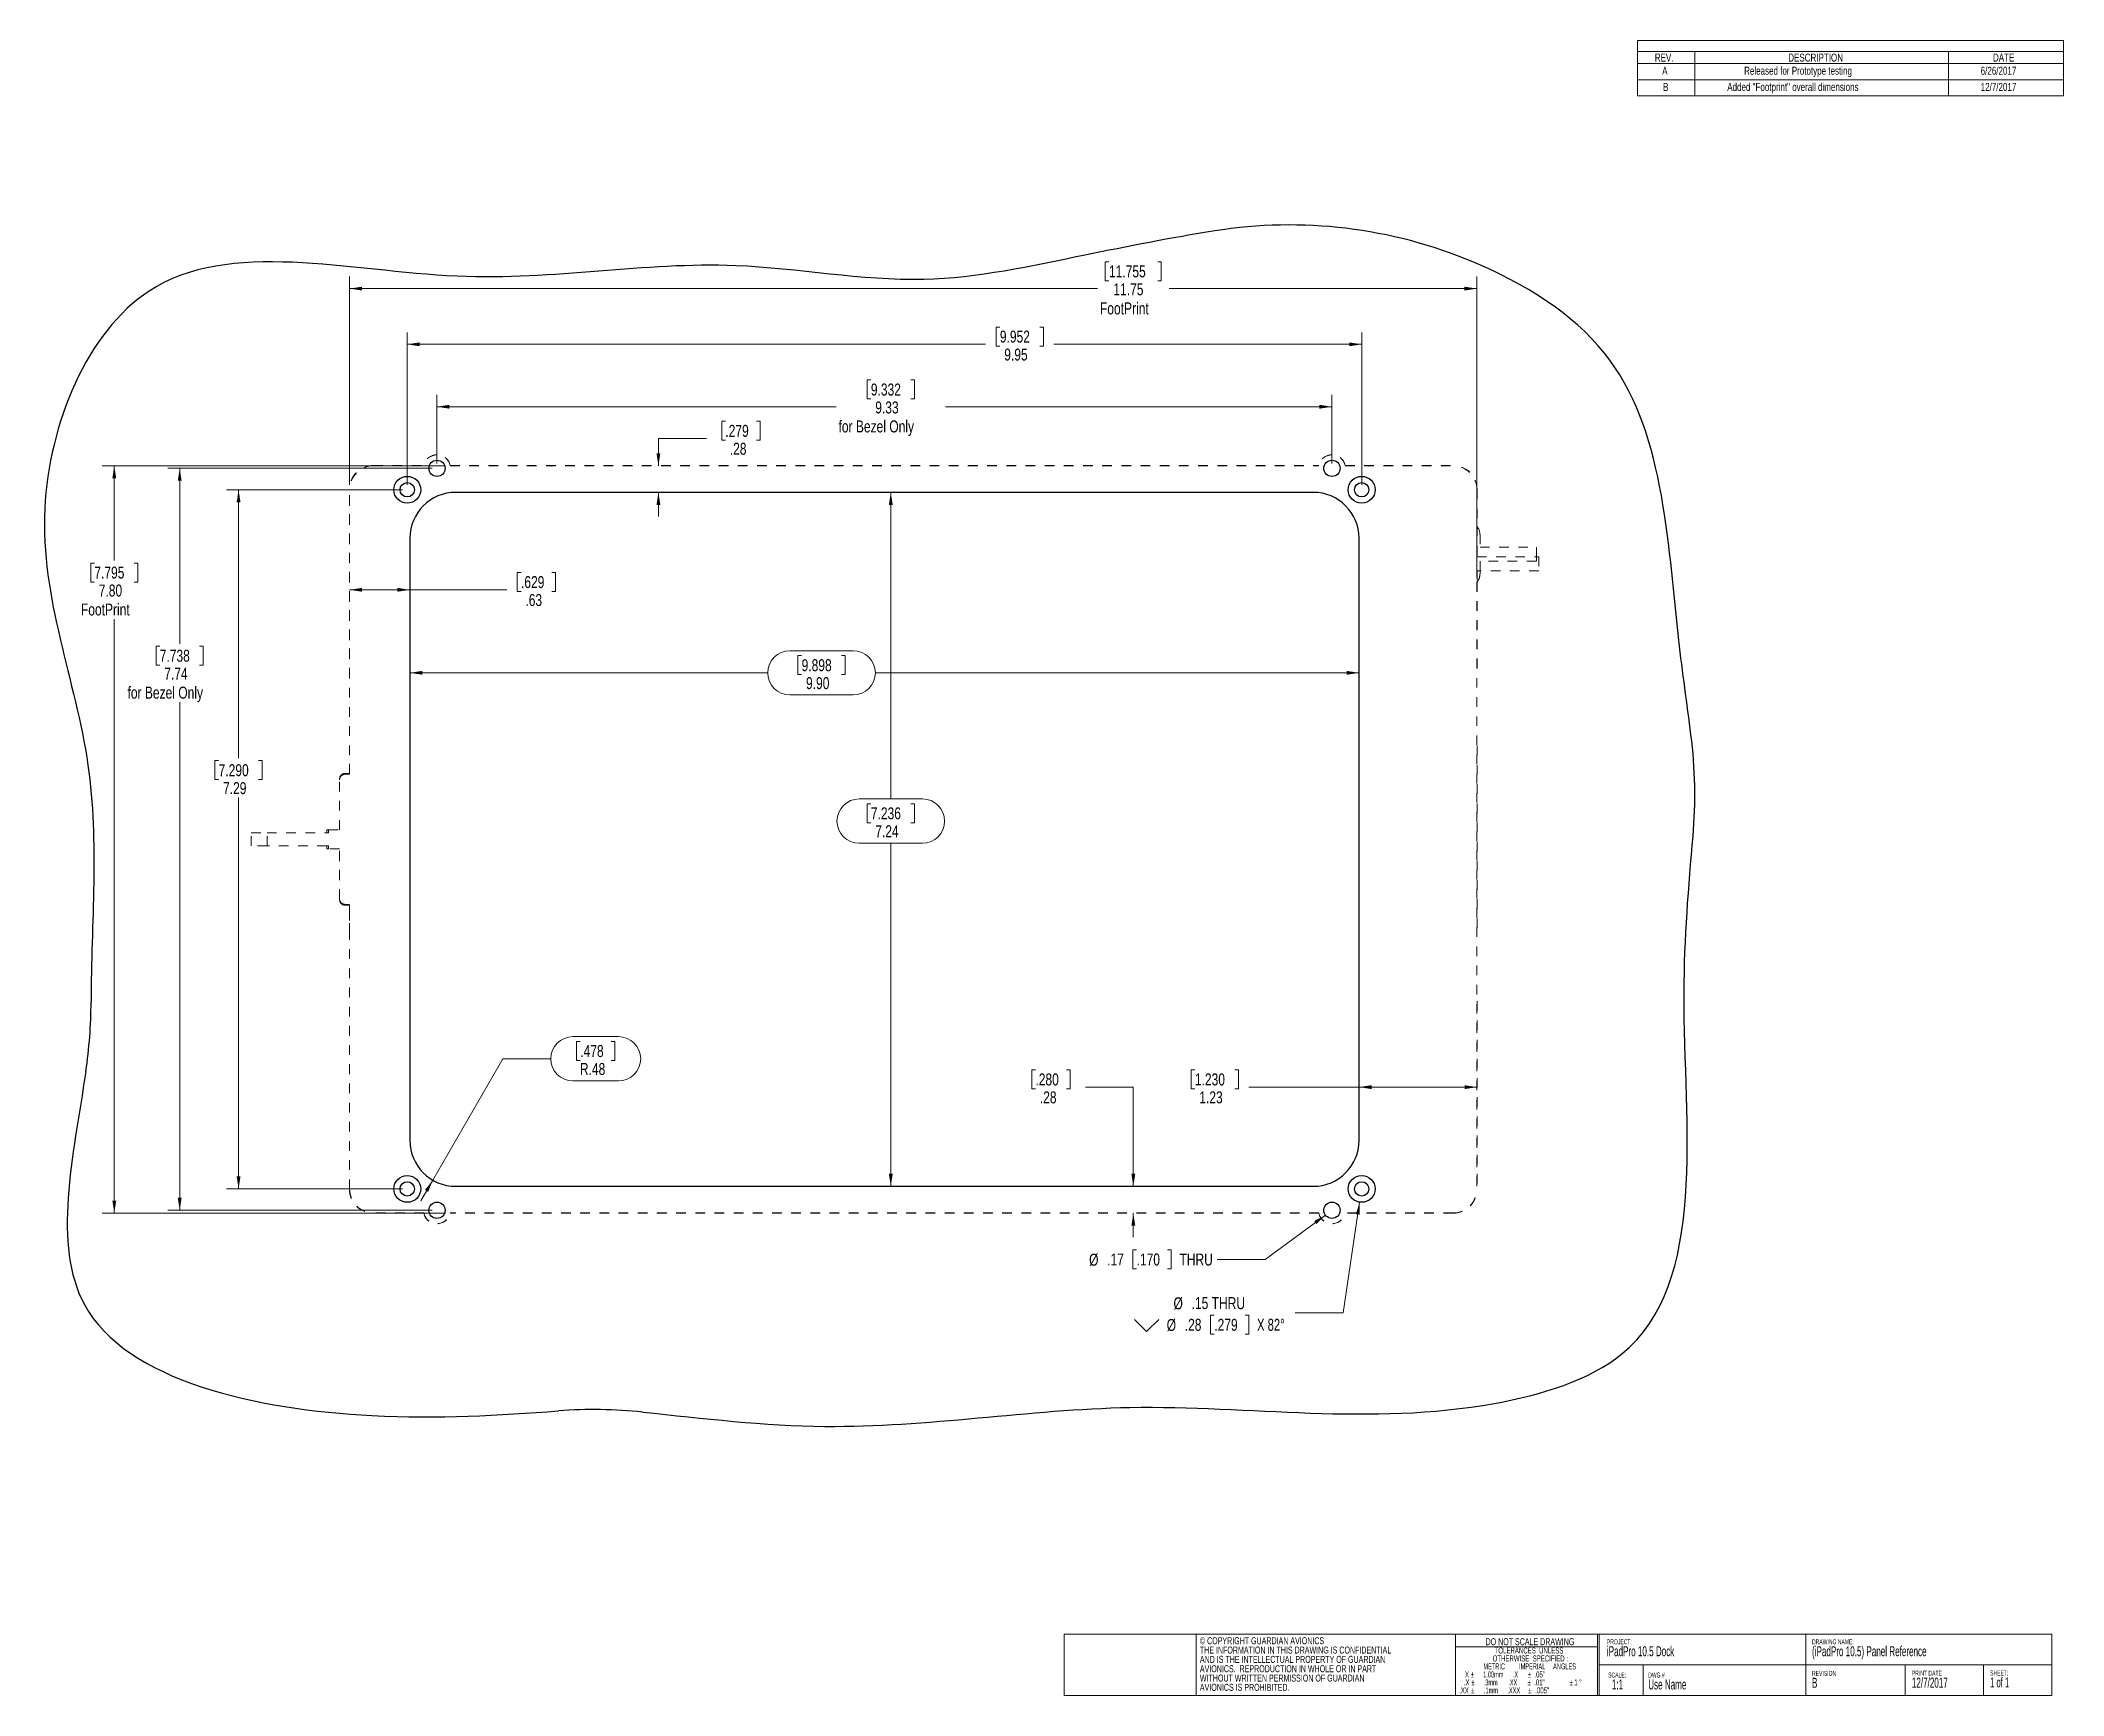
# Model space of a CAD drawing. Header units: inches. Extents: x 3.6 to 24.7, y 0.4 to 17.6.
import ezdxf

# ---------------------------------------------------------------- set-up
doc = ezdxf.new("R2010")
doc.units = ezdxf.units.IN
doc.header["$MEASUREMENT"] = 0
doc.linetypes.add('HIDDEN', pattern=[0.075, 0.05, -0.025])
doc.styles.add('SLDTEXTSTYLE0', font='TXT', dxfattribs={"width": 0.605})
doc.styles.add('SLDTEXTSTYLE1', font='TXT', dxfattribs={"width": 0.57})
doc.styles.add('SLDTEXTSTYLE2', font='TXT', dxfattribs={"width": 0.561765})
doc.styles.add('SLDTEXTSTYLE3', font='TXT', dxfattribs={"width": 0.56})
doc.styles.add('SLDTEXTSTYLE4', font='TXT', dxfattribs={"width": 0.5525})
doc.styles.add('SLDTEXTSTYLE5', font='TXT', dxfattribs={"width": 0.75})
doc.styles.add('SLDTEXTSTYLE6', font='TXT', dxfattribs={"width": 0.7})
doc.dimstyles.new('SLDDIMSTYLE0', dxfattribs={"dimtxt": 0.125, "dimasz": 0.13, "dimexe": 0, "dimexo": 0.0625, "dimgap": 0.03125, "dimtad": 0, "dimtih": 1, "dimtoh": 1, "dimrnd": 1e-09, "dimzin": 12, "dimdsep": 46, "dimtxsty": 'SLDTEXTSTYLE5', "dimsah": 1, "dimcen": 0.09, "dimadec": 0, "dimazin": 3, "dimtfac": 1, "dimtofl": 0, "dimtmove": 0, "dimatfit": 3, "dimfxl": 1, "dimfrac": 2, "dimtolj": 1, "dimtzin": 12, "dimarcsym": 0})
doc.dimstyles.new('SLDDIMSTYLE1', dxfattribs={"dimtxt": 0.125, "dimasz": 0.13, "dimexe": 0, "dimexo": 0.0625, "dimgap": 0.03125, "dimtad": 0, "dimtih": 1, "dimtoh": 1, "dimrnd": 1e-09, "dimzin": 4, "dimdsep": 46, "dimtxsty": 'SLDTEXTSTYLE5', "dimsah": 1, "dimcen": 0.09, "dimadec": 0, "dimazin": 1, "dimtfac": 1, "dimtofl": 0, "dimtmove": 0, "dimatfit": 3, "dimfxl": 1, "dimfrac": 2, "dimtolj": 1, "dimtzin": 12, "dimarcsym": 0})
doc.dimstyles.new('SLDDIMSTYLE2', dxfattribs={"dimtxt": 0.125, "dimasz": 0.13, "dimexe": 0, "dimexo": 0.0625, "dimgap": 0.03125, "dimtad": 0, "dimtih": 1, "dimtoh": 1, "dimrnd": 1e-09, "dimzin": 12, "dimdsep": 46, "dimtxsty": 'SLDTEXTSTYLE5', "dimsah": 1, "dimcen": 0, "dimadec": 0, "dimazin": 3, "dimtfac": 1, "dimtofl": 0, "dimtmove": 1, "dimatfit": 3, "dimfxl": 1, "dimfrac": 2, "dimtolj": 1, "dimtzin": 12, "dimarcsym": 0})
doc.dimstyles.new('SLDDIMSTYLE3', dxfattribs={"dimtxt": 0.125, "dimasz": 0.13, "dimexe": 0, "dimexo": 0.0625, "dimgap": 0.03125, "dimtad": 0, "dimtih": 1, "dimtoh": 1, "dimrnd": 1e-09, "dimzin": 12, "dimdsep": 46, "dimtxsty": 'SLDTEXTSTYLE5', "dimsah": 1, "dimcen": 0, "dimadec": 0, "dimazin": 3, "dimtfac": 1, "dimtofl": 0, "dimtmove": 0, "dimatfit": 3, "dimfxl": 1, "dimfrac": 2, "dimtolj": 1, "dimtzin": 12, "dimarcsym": 0})
doc.dimstyles.new('SLDDIMSTYLE4', dxfattribs={"dimtxt": 0.125, "dimasz": 0.13, "dimexe": 0, "dimexo": 0.0625, "dimgap": 0.03125, "dimtad": 0, "dimtih": 1, "dimtoh": 1, "dimrnd": 1e-09, "dimzin": 12, "dimdsep": 46, "dimtxsty": 'SLDTEXTSTYLE5', "dimsah": 1, "dimcen": 0.09, "dimadec": 0, "dimazin": 3, "dimtfac": 1, "dimtmove": 0, "dimatfit": 0, "dimfxl": 1, "dimfrac": 2, "dimtolj": 1, "dimtzin": 12, "dimarcsym": 0})

# ---------------------------------------------------------------- blocks, each defined once
blk = doc.blocks.new('SW_NOTE_0')
at = {"color": 0, "linetype": 'Continuous', "lineweight": 0, "attachment_point": 1, "style": 'SLDTEXTSTYLE0'}
for s, insert, char_height in [('PRINT DATE', (0, 0.067), 0.0521), ('12/7/2017', (0, -0.005), 0.1042)]:
    blk.add_mtext(s, dxfattribs=dict(at, insert=insert, char_height=char_height))
blk = doc.blocks.new('SW_NOTE_1')
at = {"color": 0, "linetype": 'Continuous', "lineweight": 0, "attachment_point": 1, "style": 'SLDTEXTSTYLE0'}
for s, insert, char_height in [('DRAWING NAME:', (0, 0.067), 0.05208), ('(iPadPro 10.5) Panel Reference', (0, -0.005), 0.10417)]:
    blk.add_mtext(s, dxfattribs=dict(at, insert=insert, char_height=char_height))
blk = doc.blocks.new('SW_NOTE_2')
at = {"color": 0, "linetype": 'Continuous', "lineweight": 0, "attachment_point": 1}
for s, insert, char_height, style in [('SHEET:', (0, 0.067), 0.0521, 'SLDTEXTSTYLE0'), ('1 of 1', (0, -0.005), 0.1042, 'SLDTEXTSTYLE1')]:
    blk.add_mtext(s, dxfattribs=dict(at, insert=insert, char_height=char_height, style=style))
blk = doc.blocks.new('SW_NOTE_3')
at = {"color": 0, "linetype": 'Continuous', "lineweight": 0, "attachment_point": 1, "style": 'SLDTEXTSTYLE0'}
for s, insert, char_height in [('REVISION', (0, 0.067), 0.0521), ('B', (0, -0.005), 0.104)]:
    blk.add_mtext(s, dxfattribs=dict(at, insert=insert, char_height=char_height))
blk = doc.blocks.new('SW_NOTE_4')
at = {"color": 0, "linetype": 'Continuous', "lineweight": 0, "attachment_point": 1, "style": 'SLDTEXTSTYLE0'}
for s, insert, char_height in [('DWG #', (0, 0.067), 0.0521), ('Use Name', (0, -0.005), 0.1042)]:
    blk.add_mtext(s, dxfattribs=dict(at, insert=insert, char_height=char_height))
blk = doc.blocks.new('SW_NOTE_5')
at = {"color": 0, "linetype": 'Continuous', "lineweight": 0, "attachment_point": 2}
for s, insert, char_height, style in [('DO NOT SCALE DRAWING', (0.621, 0.094), 0.07292, 'SLDTEXTSTYLE0'), ('METRIC         IMPERIAL     ANGLES', (0.618, -0.169), 0.0625, 'SLDTEXTSTYLE2'), ('OTHERWISE  SPECIFIED :', (0.625, -0.086), 0.0625, 'SLDTEXTSTYLE0'), ('TOLERANCES  UNLESS', (0.611, -0.003), 0.0625, 'SLDTEXTSTYLE0'), ('.XX', (-0.067, -0.419), 0.0625, 'SLDTEXTSTYLE0'), ('.X', (-0.039, -0.336), 0.0625, 'SLDTEXTSTYLE0'), ('X', (-0.035, -0.253), 0.0625, 'SLDTEXTSTYLE0'), ('%%p', (0.02, -0.253), 0.0625, 'SLDTEXTSTYLE0'), ('%%p', (0.027, -0.336), 0.0625, 'SLDTEXTSTYLE0'), ('1.00mm      .X', (0.315, -0.253), 0.0625, 'SLDTEXTSTYLE3'), ('.3mm       .XX', (0.314, -0.336), 0.0625, 'SLDTEXTSTYLE4'), ('.1mm      .XXX', (0.33, -0.419), 0.0625, 'SLDTEXTSTYLE3'), ('%%p', (0.613, -0.336), 0.0625, 'SLDTEXTSTYLE0'), ('%%p', (0.617, -0.253), 0.0625, 'SLDTEXTSTYLE0'), ('.01"', (0.719, -0.336), 0.0625, 'SLDTEXTSTYLE0'), ('.05"', (0.723, -0.253), 0.0625, 'SLDTEXTSTYLE0'), ('.005"', (0.749, -0.419), 0.0625, 'SLDTEXTSTYLE0'), ('%%p', (1.05, -0.336), 0.0625, 'SLDTEXTSTYLE0'), ('1', (1.101, -0.336), 0.0625, 'SLDTEXTSTYLE0'), ('%%d', (1.147, -0.336), 0.0625, 'SLDTEXTSTYLE0'), ('%%p', (0.026, -0.419), 0.0625, 'SLDTEXTSTYLE0'), ('%%p', (0.62, -0.419), 0.0625, 'SLDTEXTSTYLE0')]:
    blk.add_mtext(s, dxfattribs=dict(at, insert=insert, char_height=char_height, style=style))
blk = doc.blocks.new('SW_NOTE_6')
at = {"color": 0, "linetype": 'Continuous', "lineweight": 0, "attachment_point": 1, "style": 'SLDTEXTSTYLE0'}
for s, insert, char_height in [('SCALE:', (0, 0.067), 0.0521), ('1:1', (0.039, -0.005), 0.1042)]:
    blk.add_mtext(s, dxfattribs=dict(at, insert=insert, char_height=char_height))
blk = doc.blocks.new('SW_NOTE_7')
at = {"color": 0, "linetype": 'Continuous', "lineweight": 0, "attachment_point": 1, "style": 'SLDTEXTSTYLE0'}
for s, insert, char_height in [('PROJECT:', (0, 0.067), 0.0521), ('iPadPro 10.5 Dock', (0, -0.005), 0.10417)]:
    blk.add_mtext(s, dxfattribs=dict(at, insert=insert, char_height=char_height))
blk = doc.blocks.new('SW_NOTE_8')
at = {"color": 0, "linetype": 'Continuous', "lineweight": 0, "char_height": 0.07292, "attachment_point": 1, "style": 'SLDTEXTSTYLE0'}
for s, insert in [('© COPYRIGHT GUARDIAN AVIONICS', (0, 0.094)), ('AND IS THE INTELLECTUAL PROPERTY OF GUARDIAN', (0, -0.1)), ('AVIONICS.  REPRODUCTION IN WHOLE OR IN PART', (0, -0.198)), ('THE INFORMATION IN THIS DRAWING IS CONFIDENTIAL', (0, -0.003)), ('WITHOUT WRITTEN PERMISSION OF GUARDIAN', (0, -0.295)), ('AVIONICS IS PROHIBITED.', (0, -0.392))]:
    blk.add_mtext(s, dxfattribs=dict(at, insert=insert))
blk = doc.blocks.new('SW_TABLEANNOTATION_0')
at = {"color": 0, "linetype": 'Continuous', "lineweight": 18}
for p, q in [((0, 0), (0, -0.579)), ((4.444, 0), (0, 0)), ((4.444, -0.579), (4.444, 0)), ((0, -0.116), (4.444, -0.116)), ((0.6, -0.116), (0.6, -0.241)), ((3.244, -0.116), (3.244, -0.241)), ((0, -0.241), (4.444, -0.241)), ((0, -0.41), (4.444, -0.41)), ((0.6, -0.241), (0.6, -0.579)), ((3.244, -0.241), (3.244, -0.579)), ((0, -0.579), (4.444, -0.579))]:
    blk.add_line(p, q, dxfattribs=at)
at = {"color": 0, "linetype": 'Continuous', "lineweight": 18, "attachment_point": 1, "style": 'SLDTEXTSTYLE5'}
for s, insert, char_height in [('REV.', (0.182, -0.137), 0.0833), ('DESCRIPTION', (1.573, -0.137), 0.08333), ('DATE', (3.708, -0.137), 0.0833), ('A', (0.259, -0.274), 0.0833), ('Released for Prototype testing', (1.113, -0.274), 0.08333), ('6/26/2017', (3.58, -0.274), 0.0833), ('B', (0.268, -0.443), 0.0833), ('Added "Footprint" overall dimensions', (0.937, -0.443), 0.08333), ('12/7/2017', (3.58, -0.443), 0.0833)]:
    blk.add_mtext(s, dxfattribs=dict(at, insert=insert, char_height=char_height))
blk = doc.blocks.new('_D')
at = {"color": 7, "linetype": 'Continuous', "lineweight": 18}
for p, q in [((7.403, 13.013), (7.403, 14.605)), ((13.582, 14.66), (13.544, 14.66)), ((13.544, 14.66), (13.544, 14.462)), ((13.998, 14.66), (14.036, 14.66)), ((14.036, 14.66), (14.036, 14.462)), ((17.355, 13.013), (17.355, 14.605)), ((7.403, 14.48), (13.434, 14.48)), ((13.544, 14.462), (13.582, 14.462)), ((14.036, 14.462), (13.998, 14.462)), ((17.355, 14.48), (14.145, 14.48))]:
    blk.add_line(p, q, dxfattribs=at)
for points in [[(7.403, 14.48), (7.533, 14.46), (7.533, 14.5)], [(17.355, 14.48), (17.225, 14.5), (17.225, 14.46)]]:
    blk.add_solid(points, dxfattribs=at)
at = {"color": 7, "linetype": 'Continuous', "lineweight": 18, "char_height": 0.125, "attachment_point": 1, "style": 'SLDTEXTSTYLE5'}
for s, insert in [('9.952', (13.582, 14.623)), ('9.95', (13.628, 14.436))]:
    blk.add_mtext(s, dxfattribs=dict(at, insert=insert))
blk = doc.blocks.new('_D_1')
at = {"color": 7, "linetype": 'Continuous', "lineweight": 18}
for p, q in [((7.713, 13.237), (7.713, 13.954)), ((12.237, 14.109), (12.199, 14.109)), ((12.199, 14.109), (12.199, 13.91)), ((12.653, 14.109), (12.691, 14.109)), ((12.691, 14.109), (12.691, 13.91)), ((17.045, 13.237), (17.045, 13.954)), ((7.713, 13.829), (11.875, 13.829)), ((12.199, 13.91), (12.237, 13.91)), ((12.691, 13.91), (12.653, 13.91)), ((17.045, 13.829), (13.015, 13.829))]:
    blk.add_line(p, q, dxfattribs=at)
for points in [[(7.713, 13.829), (7.843, 13.809), (7.843, 13.849)], [(17.045, 13.829), (16.915, 13.849), (16.915, 13.809)]]:
    blk.add_solid(points, dxfattribs=at)
at = {"color": 7, "linetype": 'Continuous', "lineweight": 18, "char_height": 0.125, "attachment_point": 1, "style": 'SLDTEXTSTYLE5'}
for s, insert in [('9.332', (12.237, 14.071)), ('9.33', (12.283, 13.884)), ('for Bezel Only', (11.9, 13.686))]:
    blk.add_mtext(s, dxfattribs=dict(at, insert=insert))
blk = doc.blocks.new('_D_2')
at = {"color": 7, "linetype": 'Continuous', "lineweight": 18}
for p, q in [((7.353, 12.963), (5.519, 12.963)), ((5.644, 12.963), (5.644, 10.164)), ((5.436, 10.138), (5.398, 10.138)), ((5.398, 10.138), (5.398, 9.94)), ((5.852, 10.138), (5.89, 10.138)), ((5.89, 10.138), (5.89, 9.94)), ((5.398, 9.94), (5.436, 9.94)), ((5.89, 9.94), (5.852, 9.94)), ((5.644, 5.672), (5.644, 9.753)), ((7.353, 5.672), (5.519, 5.672))]:
    blk.add_line(p, q, dxfattribs=at)
for points in [[(5.644, 12.963), (5.624, 12.833), (5.664, 12.833)], [(5.644, 5.672), (5.664, 5.802), (5.624, 5.802)]]:
    blk.add_solid(points, dxfattribs=at)
at = {"color": 7, "linetype": 'Continuous', "lineweight": 18, "char_height": 0.125, "attachment_point": 1, "style": 'SLDTEXTSTYLE5'}
for s, insert in [('7.290', (5.436, 10.101)), ('7.29', (5.482, 9.914))]:
    blk.add_mtext(s, dxfattribs=dict(at, insert=insert))
blk = doc.blocks.new('_D_3')
at = {"color": 7, "linetype": 'Continuous', "lineweight": 18}
for p, q in [((7.663, 13.187), (4.905, 13.187)), ((5.03, 13.187), (5.03, 11.358)), ((4.822, 11.333), (4.784, 11.333)), ((4.784, 11.333), (4.784, 11.134)), ((5.238, 11.333), (5.276, 11.333)), ((5.276, 11.333), (5.276, 11.134)), ((4.784, 11.134), (4.822, 11.134)), ((5.276, 11.134), (5.238, 11.134)), ((5.03, 5.449), (5.03, 10.749)), ((7.663, 5.449), (4.905, 5.449))]:
    blk.add_line(p, q, dxfattribs=at)
for points in [[(5.03, 13.187), (5.01, 13.057), (5.05, 13.057)], [(5.03, 5.449), (5.05, 5.579), (5.01, 5.579)]]:
    blk.add_solid(points, dxfattribs=at)
at = {"color": 7, "linetype": 'Continuous', "lineweight": 18, "char_height": 0.125, "attachment_point": 1, "style": 'SLDTEXTSTYLE5'}
for s, insert in [('7.738', (4.822, 11.295)), ('7.74', (4.869, 11.108)), ('for Bezel Only', (4.486, 10.91))]:
    blk.add_mtext(s, dxfattribs=dict(at, insert=insert))
blk = doc.blocks.new('_D_4')
at = {"color": 7, "linetype": 'Continuous', "lineweight": 18}
for p, q in [((11.393, 11.284), (12.053, 11.284)), ((11.515, 11.234), (11.477, 11.234)), ((11.477, 11.234), (11.477, 11.035)), ((11.931, 11.234), (11.969, 11.234)), ((11.969, 11.234), (11.969, 11.035)), ((7.43, 11.054), (11.162, 11.054)), ((11.477, 11.035), (11.515, 11.035)), ((11.969, 11.035), (11.931, 11.035)), ((17.328, 11.054), (12.284, 11.054)), ((12.053, 10.823), (11.393, 10.823))]:
    blk.add_line(p, q, dxfattribs=at)
for centre, start, end in [((11.393, 11.054), 90, 270), ((12.053, 11.054), 270, 90)]:
    blk.add_arc(centre, 0.231, start, end, dxfattribs=at)
for points in [[(7.43, 11.054), (7.56, 11.034), (7.56, 11.074)], [(17.328, 11.054), (17.198, 11.074), (17.198, 11.034)]]:
    blk.add_solid(points, dxfattribs=at)
at = {"color": 7, "linetype": 'Continuous', "lineweight": 18, "char_height": 0.125, "attachment_point": 1, "style": 'SLDTEXTSTYLE5'}
for s, insert in [('9.898', (11.515, 11.196)), ('9.90', (11.561, 11.009))]:
    blk.add_mtext(s, dxfattribs=dict(at, insert=insert))
blk = doc.blocks.new('_D_5')
at = {"color": 7, "linetype": 'Continuous', "lineweight": 18}
for p, q in [((12.445, 12.936), (12.445, 9.739)), ((12.115, 9.739), (12.775, 9.739)), ((12.237, 9.688), (12.199, 9.688)), ((12.199, 9.688), (12.199, 9.489)), ((12.653, 9.688), (12.691, 9.688)), ((12.691, 9.688), (12.691, 9.489)), ((12.199, 9.489), (12.237, 9.489)), ((12.691, 9.489), (12.653, 9.489)), ((12.775, 9.277), (12.115, 9.277)), ((12.445, 5.699), (12.445, 9.277))]:
    blk.add_line(p, q, dxfattribs=at)
for centre, start, end in [((12.115, 9.508), 90, 270), ((12.775, 9.508), 270, 90)]:
    blk.add_arc(centre, 0.231, start, end, dxfattribs=at)
for points in [[(12.445, 12.936), (12.425, 12.806), (12.465, 12.806)], [(12.445, 5.699), (12.465, 5.829), (12.425, 5.829)]]:
    blk.add_solid(points, dxfattribs=at)
at = {"color": 7, "linetype": 'Continuous', "lineweight": 18, "char_height": 0.125, "attachment_point": 1, "style": 'SLDTEXTSTYLE5'}
for s, insert in [('7.236', (12.237, 9.651)), ('7.24', (12.283, 9.464))]:
    blk.add_mtext(s, dxfattribs=dict(at, insert=insert))
blk = doc.blocks.new('_D_6')
at = {"color": 7, "linetype": 'Continuous', "lineweight": 18}
for p, q in [((9.131, 7.26), (9.606, 7.26)), ((9.207, 7.209), (9.169, 7.209)), ((9.169, 7.209), (9.169, 7.011)), ((9.53, 7.209), (9.568, 7.209)), ((9.568, 7.209), (9.568, 7.011)), ((7.669, 5.763), (8.4, 7.029)), ((8.4, 7.029), (8.9, 7.029)), ((9.169, 7.011), (9.207, 7.011)), ((9.568, 7.011), (9.53, 7.011)), ((9.606, 6.799), (9.131, 6.799)), ((7.669, 5.763), (7.544, 5.547))]:
    blk.add_line(p, q, dxfattribs=at)
for centre, start, end in [((9.131, 7.029), 90, 270), ((9.606, 7.029), 270, 90)]:
    blk.add_arc(centre, 0.231, start, end, dxfattribs=at)
blk.add_solid([(7.669, 5.763), (7.587, 5.661), (7.621, 5.641)], dxfattribs=at)
at = {"color": 7, "linetype": 'Continuous', "lineweight": 18, "char_height": 0.125, "attachment_point": 1, "style": 'SLDTEXTSTYLE5'}
for s, insert in [('.478', (9.207, 7.172)), ('R.48', (9.203, 6.985))]:
    blk.add_mtext(s, dxfattribs=dict(at, insert=insert))
blk = doc.blocks.new('_D_7')
at = {"color": 7, "linetype": 'Continuous', "lineweight": 18}
for p, q in [((16.977, 5.398), (16.349, 4.936)), ((15.008, 5.036), (14.97, 5.036)), ((14.97, 5.036), (14.97, 4.837)), ((15.332, 5.036), (15.37, 5.036)), ((15.37, 5.036), (15.37, 4.837)), ((16.349, 4.936), (15.849, 4.936)), ((14.97, 4.837), (15.008, 4.837)), ((15.37, 4.837), (15.332, 4.837))]:
    blk.add_line(p, q, dxfattribs=at)
blk.add_solid([(16.977, 5.398), (16.86, 5.337), (16.884, 5.305)], dxfattribs=at)
at = {"color": 7, "linetype": 'Continuous', "lineweight": 18, "char_height": 0.125, "attachment_point": 1, "style": 'SLDTEXTSTYLE5'}
for s, insert in [('%%c', (14.513, 4.996)), ('.17', (14.701, 4.998)), ('.170', (15.008, 4.998)), ('THRU', (15.455, 4.998))]:
    blk.add_mtext(s, dxfattribs=dict(at, insert=insert))
blk = doc.blocks.new('SW_SYMBOL_HOLE_SINK')
at = {"color": 0, "linetype": 'Continuous', "lineweight": 18}
for p, q in [((0, 34.4), (31.5, 3)), ((31.5, 3), (63, 34.4))]:
    blk.add_line(p, q, dxfattribs=at)
blk = doc.blocks.new('_D_8')
at = {"color": 7, "linetype": 'Continuous', "lineweight": 18}
for p, q in [((17.334, 5.535), (17.162, 4.381)), ((15.818, 4.354), (15.779, 4.354)), ((15.779, 4.354), (15.779, 4.156)), ((16.141, 4.354), (16.179, 4.354)), ((16.179, 4.354), (16.179, 4.156)), ((17.162, 4.381), (16.662, 4.381)), ((15.779, 4.156), (15.818, 4.156)), ((16.179, 4.156), (16.141, 4.156))]:
    blk.add_line(p, q, dxfattribs=at)
blk.add_solid([(17.334, 5.535), (17.295, 5.409), (17.335, 5.403)], dxfattribs=at)
at = {"color": 7, "linetype": 'Continuous', "lineweight": 18, "xscale": 0.0040555664, "yscale": 0.0040555664, "zscale": 0.0040555664}
blk.add_blockref('SW_SYMBOL_HOLE_SINK', (14.985, 4.171), dxfattribs=at)
at = {"color": 7, "linetype": 'Continuous', "lineweight": 18, "char_height": 0.125, "attachment_point": 1}
for s, insert, style in [('%%c', (15.393, 4.541), 'SLDTEXTSTYLE5'), ('.15 THRU', (15.582, 4.543), 'SLDTEXTSTYLE5'), ('%%c', (15.322, 4.315), 'SLDTEXTSTYLE5'), ('.28', (15.51, 4.317), 'SLDTEXTSTYLE5'), ('.279', (15.818, 4.317), 'SLDTEXTSTYLE5'), ('X 82°', (16.264, 4.317), 'SLDTEXTSTYLE6')]:
    blk.add_mtext(s, dxfattribs=dict(at, insert=insert, style=style))
blk = doc.blocks.new('_D_9')
at = {"color": 7, "linetype": 'Continuous', "lineweight": 18}
for p, q in [((8.589, 12.1), (8.55, 12.1)), ((8.55, 12.1), (8.55, 11.902)), ((8.912, 12.1), (8.95, 12.1)), ((8.95, 12.1), (8.95, 11.902)), ((6.802, 11.92), (7.43, 11.92)), ((7.43, 11.92), (8.441, 11.92)), ((8.55, 11.902), (8.589, 11.902)), ((8.95, 11.902), (8.912, 11.902))]:
    blk.add_line(p, q, dxfattribs=at)
for points in [[(6.802, 11.92), (6.932, 11.9), (6.932, 11.94)], [(7.43, 11.92), (7.3, 11.94), (7.3, 11.9)]]:
    blk.add_solid(points, dxfattribs=at)
at = {"color": 7, "linetype": 'Continuous', "lineweight": 18, "char_height": 0.125, "attachment_point": 1, "style": 'SLDTEXTSTYLE5'}
for s, insert in [('.629', (8.589, 12.063)), ('.63', (8.635, 11.876))]:
    blk.add_mtext(s, dxfattribs=dict(at, insert=insert))
blk = doc.blocks.new('_D_10')
at = {"color": 7, "linetype": 'Continuous', "lineweight": 18}
for p, q in [((10.72, 13.677), (10.682, 13.677)), ((10.682, 13.677), (10.682, 13.479)), ((11.043, 13.677), (11.082, 13.677)), ((11.082, 13.677), (11.082, 13.479)), ((10.522, 13.497), (10.022, 13.497)), ((10.022, 13.497), (10.022, 13.214)), ((10.682, 13.479), (10.72, 13.479)), ((11.082, 13.479), (11.043, 13.479)), ((10.022, 12.936), (10.022, 12.686))]:
    blk.add_line(p, q, dxfattribs=at)
for points in [[(10.022, 13.214), (10.042, 13.344), (10.002, 13.344)], [(10.022, 12.936), (10.002, 12.806), (10.042, 12.806)]]:
    blk.add_solid(points, dxfattribs=at)
at = {"color": 7, "linetype": 'Continuous', "lineweight": 18, "char_height": 0.125, "attachment_point": 1, "style": 'SLDTEXTSTYLE5'}
for s, insert in [('.279', (10.72, 13.64)), ('.28', (10.766, 13.453))]:
    blk.add_mtext(s, dxfattribs=dict(at, insert=insert))
blk = doc.blocks.new('_D_11')
at = {"color": 7, "linetype": 'Continuous', "lineweight": 18}
for p, q in [((15.616, 6.913), (15.578, 6.913)), ((15.578, 6.913), (15.578, 6.715)), ((16.031, 6.913), (16.069, 6.913)), ((16.069, 6.913), (16.069, 6.715)), ((15.578, 6.715), (15.616, 6.715)), ((16.069, 6.715), (16.031, 6.715)), ((17.328, 6.733), (16.179, 6.733)), ((18.558, 6.733), (17.328, 6.733))]:
    blk.add_line(p, q, dxfattribs=at)
for points in [[(17.328, 6.733), (17.458, 6.713), (17.458, 6.753)], [(18.558, 6.733), (18.428, 6.753), (18.428, 6.713)]]:
    blk.add_solid(points, dxfattribs=at)
at = {"color": 7, "linetype": 'Continuous', "lineweight": 18, "char_height": 0.125, "attachment_point": 1, "style": 'SLDTEXTSTYLE5'}
for s, insert in [('1.230', (15.616, 6.876)), ('1.23', (15.662, 6.689))]:
    blk.add_mtext(s, dxfattribs=dict(at, insert=insert))
blk = doc.blocks.new('_D_12')
at = {"color": 7, "linetype": 'Continuous', "lineweight": 18}
for p, q in [((13.953, 6.913), (13.914, 6.913)), ((13.914, 6.913), (13.914, 6.715)), ((14.276, 6.913), (14.314, 6.913)), ((14.314, 6.913), (14.314, 6.715)), ((13.914, 6.715), (13.953, 6.715)), ((14.314, 6.715), (14.276, 6.715)), ((14.474, 6.733), (14.974, 6.733)), ((14.974, 6.733), (14.974, 5.699)), ((14.974, 5.419), (14.974, 5.169))]:
    blk.add_line(p, q, dxfattribs=at)
for points in [[(14.974, 5.699), (14.994, 5.829), (14.954, 5.829)], [(14.974, 5.419), (14.954, 5.289), (14.994, 5.289)]]:
    blk.add_solid(points, dxfattribs=at)
at = {"color": 7, "linetype": 'Continuous', "lineweight": 18, "char_height": 0.125, "attachment_point": 1, "style": 'SLDTEXTSTYLE5'}
for s, insert in [('.280', (13.953, 6.876)), ('.28', (13.999, 6.689))]:
    blk.add_mtext(s, dxfattribs=dict(at, insert=insert))
blk = doc.blocks.new('_D_13')
at = {"color": 7, "linetype": 'Continuous', "lineweight": 18}
for p, q in [((14.72, 15.34), (14.682, 15.34)), ((14.682, 15.34), (14.682, 15.141)), ((15.228, 15.34), (15.266, 15.34)), ((15.266, 15.34), (15.266, 15.141)), ((6.802, 13.014), (6.802, 15.186)), ((6.802, 15.061), (14.601, 15.061)), ((14.682, 15.141), (14.72, 15.141)), ((15.266, 15.141), (15.228, 15.141)), ((18.557, 15.061), (15.347, 15.061)), ((18.557, 12.05), (18.557, 15.186))]:
    blk.add_line(p, q, dxfattribs=at)
for points in [[(6.802, 15.061), (6.932, 15.041), (6.932, 15.081)], [(18.557, 15.061), (18.427, 15.081), (18.427, 15.041)]]:
    blk.add_solid(points, dxfattribs=at)
at = {"color": 7, "linetype": 'Continuous', "lineweight": 18, "char_height": 0.125, "attachment_point": 1, "style": 'SLDTEXTSTYLE5'}
for s, insert in [('11.755', (14.72, 15.303)), ('11.75', (14.766, 15.116)), ('FootPrint', (14.626, 14.917))]:
    blk.add_mtext(s, dxfattribs=dict(at, insert=insert))
blk = doc.blocks.new('_D_14')
at = {"color": 7, "linetype": 'Continuous', "lineweight": 18}
for p, q in [((7.8, 13.214), (4.223, 13.214)), ((4.348, 13.214), (4.348, 12.225)), ((4.14, 12.199), (4.102, 12.199)), ((4.102, 12.199), (4.102, 12.001)), ((4.556, 12.199), (4.594, 12.199)), ((4.594, 12.199), (4.594, 12.001)), ((4.102, 12.001), (4.14, 12.001)), ((4.594, 12.001), (4.556, 12.001)), ((4.348, 5.419), (4.348, 11.615)), ((7.801, 5.419), (4.223, 5.419))]:
    blk.add_line(p, q, dxfattribs=at)
for points in [[(4.348, 13.214), (4.328, 13.084), (4.368, 13.084)], [(4.348, 5.419), (4.368, 5.549), (4.328, 5.549)]]:
    blk.add_solid(points, dxfattribs=at)
at = {"color": 7, "linetype": 'Continuous', "lineweight": 18, "char_height": 0.125, "attachment_point": 1, "style": 'SLDTEXTSTYLE5'}
for s, insert in [('7.795', (4.14, 12.162)), ('7.80', (4.186, 11.975)), ('FootPrint', (4, 11.777))]:
    blk.add_mtext(s, dxfattribs=dict(at, insert=insert))

msp = doc.modelspace()

# ---------------------------------------------------------------- linework, layer by layer
at = {"color": 7, "linetype": 'HIDDEN', "lineweight": 18}
for p, q in [((7.05, 13.216), (7.575, 13.216)), ((7.051, 13.214), (7.576, 13.214)), ((7.85, 13.214), (16.908, 13.214)), ((7.851, 13.216), (16.907, 13.216)), ((17.182, 13.214), (18.307, 13.214)), ((17.183, 13.216), (18.308, 13.216)), ((6.8, 11.007), (6.8, 12.966)), ((6.802, 9.996), (6.802, 12.964)), ((18.557, 12.964), (18.557, 12.581)), ((18.558, 12.966), (18.558, 12.579)), ((18.558, 12.579), (18.558, 12.265)), ((18.589, 12.496), (18.589, 12.364)), ((18.558, 12.265), (19.177, 12.265)), ((18.589, 12.364), (19.177, 12.364)), ((19.177, 12.364), (19.177, 12.265)), ((19.177, 12.265), (19.177, 12.218)), ((19.177, 12.265), (19.201, 12.265)), ((19.201, 12.265), (19.201, 12.119)), ((18.558, 12.119), (18.558, 12.002)), ((18.589, 12.119), (18.558, 12.119)), ((18.589, 12.218), (18.589, 12.119)), ((19.177, 12.218), (18.589, 12.218)), ((18.589, 12.119), (18.589, 12.085)), ((19.201, 12.119), (18.589, 12.119)), ((18.557, 12), (18.557, 5.671)), ((18.558, 12.002), (18.558, 11.007)), ((6.8, 10.005), (6.8, 10.292)), ((18.558, 10.292), (18.558, 8.343)), ((6.695, 9.418), (6.695, 9.946)), ((6.697, 9.418), (6.697, 9.937)), ((6.754, 10.005), (6.8, 10.005)), ((6.756, 9.996), (6.802, 9.996)), ((5.777, 9.249), (5.777, 9.387)), ((5.777, 9.387), (5.941, 9.387)), ((5.941, 9.387), (6.565, 9.387)), ((5.941, 9.249), (5.941, 9.387)), ((6.565, 9.387), (6.565, 9.418)), ((6.565, 9.418), (6.583, 9.418)), ((6.565, 9.387), (6.583, 9.387)), ((6.583, 9.418), (6.695, 9.418)), ((6.583, 9.387), (6.583, 9.418)), ((6.695, 9.418), (6.697, 9.418)), ((5.941, 9.249), (5.777, 9.249)), ((6.565, 9.249), (5.941, 9.249)), ((6.583, 9.249), (6.565, 9.249)), ((6.565, 9.218), (6.565, 9.249)), ((6.583, 9.218), (6.565, 9.218)), ((6.583, 9.218), (6.583, 9.249)), ((6.695, 9.218), (6.583, 9.218)), ((6.695, 8.69), (6.695, 9.218)), ((6.697, 9.218), (6.695, 9.218)), ((6.697, 8.698), (6.697, 9.218)), ((6.8, 8.63), (6.754, 8.63)), ((6.802, 8.639), (6.756, 8.639)), ((6.8, 8.343), (6.8, 8.63)), ((6.802, 5.671), (6.802, 8.639)), ((6.8, 5.669), (6.8, 7.628)), ((18.558, 7.628), (18.558, 5.669)), ((7.575, 5.419), (7.05, 5.419)), ((7.576, 5.421), (7.051, 5.421)), ((16.908, 5.421), (7.85, 5.421)), ((16.907, 5.419), (7.851, 5.419)), ((18.307, 5.421), (17.182, 5.421)), ((18.308, 5.419), (17.183, 5.419))]:
    msp.add_line(p, q, dxfattribs=at)
at = {"color": 7, "linetype": 'Continuous', "lineweight": 25}
for p, q in [((16.85, 12.936), (7.908, 12.936)), ((7.43, 12.458), (7.43, 6.177)), ((17.328, 6.177), (17.328, 12.458)), ((7.908, 5.699), (16.85, 5.699))]:
    msp.add_line(p, q, dxfattribs=at)
at = {"color": 7, "linetype": 'Continuous', "lineweight": 18}
for p, q in [((14.252, 1.028), (14.252, 0.388)), ((14.252, 1.028), (24.552, 1.028)), ((15.628, 1.028), (15.628, 0.388)), ((18.334, 1.028), (18.334, 0.388)), ((19.814, 0.895), (18.334, 0.895)), ((19.814, 1.028), (19.814, 0.388)), ((19.83, 1.028), (19.83, 0.388)), ((21.985, 1.028), (21.985, 0.708)), ((24.552, 0.388), (24.552, 1.028)), ((19.83, 0.708), (20.953, 0.708)), ((20.292, 0.708), (20.292, 0.388)), ((20.953, 0.708), (24.552, 0.708)), ((21.985, 0.388), (21.985, 0.708)), ((23.021, 0.708), (23.021, 0.388)), ((23.84, 0.708), (23.84, 0.388)), ((24.552, 0.388), (14.252, 0.388))]:
    msp.add_line(p, q, dxfattribs=at)
at = {"color": 7, "linetype": 'Continuous', "lineweight": 25}
for centre, radius in [((7.403, 12.963), 0.14), ((7.713, 13.187), 0.0847), ((17.045, 13.187), 0.0847), ((17.355, 12.963), 0.14), ((7.403, 12.963), 0.0747), ((17.355, 12.963), 0.0748), ((7.403, 5.672), 0.14), ((7.403, 5.672), 0.0747), ((17.355, 5.672), 0.14), ((17.355, 5.672), 0.0748), ((7.713, 5.449), 0.0848), ((17.045, 5.449), 0.0847)]:
    msp.add_circle(centre, radius, dxfattribs=at)
for centre, radius, start, end in [((16.604, 10.804), 4.921, 67.1766, 99.124), ((7.908, 12.458), 0.478, 90, 180), ((16.85, 12.458), 0.478, 0, 90), ((15.908, 9.778), 4.921, 355.0086, 7.3568), ((-0.815, 7.63), 4.921, 351.4125, 359.9013), ((7.908, 6.177), 0.478, 180, 270), ((16.85, 6.177), 0.478, 270, 0), ((9.347, -1.55), 4.921, 84.0218, 94.2868)]:
    msp.add_arc(centre, radius, start, end, dxfattribs=at)
at = {"color": 7, "linetype": 'HIDDEN', "lineweight": 18}
for centre, radius, start, end in [((7.713, 13.187), 0.141, 12.0771, 167.9229), ((7.713, 13.187), 0.14, 11.5099, 168.4901), ((17.045, 13.187), 0.141, 12.0771, 167.9229), ((17.045, 13.187), 0.14, 11.5099, 168.4901), ((7.713, 5.449), 0.141, 192.0771, 347.9229), ((7.713, 5.449), 0.14, 191.5099, 348.4901), ((17.045, 5.449), 0.141, 192.0771, 347.9229), ((17.045, 5.449), 0.14, 191.5099, 348.4901)]:
    msp.add_arc(centre, radius, start, end, dxfattribs=at)
for centre, major_axis, ratio, start_param, end_param in [((7.05, 12.966), (-0.177, 0.177), 0.999695, 5.497939, 7.068431), ((7.052, 12.964), (0.177, -0.177), 0.999695, 2.356347, 3.926839), ((18.306, 12.964), (-0.177, -0.177), 0.999695, 2.356347, 3.926839), ((18.308, 12.966), (0.177, 0.177), 0.999695, 5.497939, 7.068431), ((18.46, 12.496), (0.0908, 0.0908), 0.999838, 6.201786, 6.222123), ((18.46, 12.496), (0.0908, 0.0908), 0.999838, 5.497939, 6.201786), ((18.46, 12.085), (0.0908, -0.0908), 0.999838, 0.081399, 0.785246), ((18.46, 12.085), (0.0908, -0.0908), 0.999838, 0.061062, 0.081399), ((6.755, 9.945), (-0.0116, 0.0581), 0.996044, 6.087018, 7.656293), ((6.756, 9.937), (-0.0116, 0.0581), 0.996044, 6.087018, 7.656293), ((6.755, 8.69), (0.0116, 0.0581), 0.996044, 1.768485, 3.33776), ((6.756, 8.698), (0.0116, 0.0581), 0.996044, 1.768485, 3.33776), ((7.05, 5.669), (-0.177, -0.177), 0.999695, 5.497939, 7.068431), ((7.052, 5.671), (0.177, 0.177), 0.999695, 2.356347, 3.926839), ((18.306, 5.671), (-0.177, 0.177), 0.999695, 2.356347, 3.926839), ((18.308, 5.669), (0.177, -0.177), 0.999695, 5.497939, 7.068431)]:
    msp.add_ellipse(centre, major_axis=major_axis, ratio=ratio, start_param=start_param, end_param=end_param, dxfattribs=at)
at = {"color": 7, "linetype": 'Continuous', "lineweight": 25}
for points, knots in [([(15.824, 15.663), (15.368, 15.59), (14.347, 15.391), (13.352, 15.17), (12.79, 15.157), (12.139, 15.142), (10.497, 15.469), (7.922, 14.932), (4.567, 15.845), (3.238, 12.604), (4.28, 10.213), (4.107, 8.439), (4.106, 7.621)], [0.9502864, 0.9502864, 0.9502864, 0.9502864, 0.972339, 1, 1, 1, 1.0320862, 1.0794971, 1.1319448, 1.1729668, 1.2172306, 1.257521, 1.257521, 1.257521, 1.257521]), ([(20.789, 10.409), (20.747, 10.731), (20.553, 12.101), (20.487, 14.236), (19.045, 15.116), (18.513, 15.34)], [0.77734003, 0.77734003, 0.77734003, 0.77734003, 0.79322337, 0.84364381, 0.87093526, 0.87093526, 0.87093526, 0.87093526]), ([(9.859, 3.344), (10.487, 3.278), (12.198, 3.073), (15.153, 3.598), (17.896, 3.118), (21.07, 4.082), (20.607, 6.991), (20.765, 8.83), (20.811, 9.35)], [0.4728809, 0.4728809, 0.4728809, 0.4728809, 0.5036995, 0.555646, 0.617685, 0.6408922, 0.7031956, 0.7289602, 0.7289602, 0.7289602, 0.7289602]), ([(4.051, 6.895), (3.916, 6.005), (3.422, 3.883), (6.646, 3.201), (8.366, 3.311), (8.979, 3.357)], [0.2985176, 0.2985176, 0.2985176, 0.2985176, 0.3387163, 0.391146, 0.4218092, 0.4218092, 0.4218092, 0.4218092])]:
    msp.add_open_spline(points, degree=3, knots=knots, dxfattribs=at)

# ---------------------------------------------------------------- block references
at = {"color": 7, "linetype": 'Continuous', "lineweight": 18}
msp.add_blockref('SW_TABLEANNOTATION_0', (20.23, 17.649), dxfattribs=at)
at = {"color": 7, "linetype": 'Continuous', "lineweight": 0}
for name, p in [('SW_NOTE_8', (15.668, 0.902)), ('SW_NOTE_5', (18.489, 0.892)), ('SW_NOTE_7', (19.912, 0.907)), ('SW_NOTE_1', (22.051, 0.907)), ('SW_NOTE_3', (22.051, 0.578)), ('SW_NOTE_0', (23.092, 0.58)), ('SW_NOTE_2', (23.908, 0.582)), ('SW_NOTE_6', (19.925, 0.561)), ('SW_NOTE_4', (20.343, 0.561))]:
    msp.add_blockref(name, p, dxfattribs=at)

# ---------------------------------------------------------------- dimensions: what is measured, and where the dimension line sits
at = {"color": 7, "linetype": 'Continuous', "lineweight": 18}
for base, p1, p2, text, picture, middle in [((18.556527, 15.060633), (6.801529, 12.964401), (18.556527, 11.999773), '<>\\PFootPrint', '_D_13', (14.974223, 15.060633)), ((17.045, 13.829), (7.713, 13.187), (17.045, 13.187), '<>\\Pfor Bezel Only', '_D_1', (12.445, 13.829))]:
    dim = msp.add_linear_dim(base=base, p1=p1, p2=p2, text=text, dimstyle='SLDDIMSTYLE0', dxfattribs=at)
    dim.commit()
    dim.dimension.update_dxf_attribs({"geometry": picture, "text_midpoint": middle, "dimtype": 160})
for base, p1, p2, dimstyle, picture, middle in [((17.355, 14.48), (7.403, 12.963), (17.355, 12.963), 'SLDDIMSTYLE0', '_D', (13.79, 14.48)), ((6.802, 11.92), (7.43, 12.458), (6.802, 12.964), 'SLDDIMSTYLE0', '_D_9', (8.75, 11.92)), ((17.328, 11.054), (7.43, 12.458), (17.328, 12.458), 'SLDDIMSTYLE1', '_D_4', (11.723, 11.054)), ((18.558, 6.733), (17.328, 6.177), (18.558, 7.628), 'SLDDIMSTYLE0', '_D_11', (15.823, 6.733))]:
    dim = msp.add_linear_dim(base=base, p1=p1, p2=p2, dimstyle=dimstyle, dxfattribs=at)
    dim.commit()
    dim.dimension.update_dxf_attribs({"geometry": picture, "text_midpoint": middle, "dimtype": 160})
for base, p1, p2, dimstyle, picture, middle in [((10.022, 12.936), (7.85, 13.214), (7.908, 12.936), 'SLDDIMSTYLE4', '_D_10', (10.022, 13.497)), ((5.644, 5.672), (7.403, 12.963), (7.403, 5.672), 'SLDDIMSTYLE0', '_D_2', (5.644, 9.958)), ((12.445, 5.699), (16.85, 12.936), (16.85, 5.699), 'SLDDIMSTYLE0', '_D_5', (12.445, 9.508)), ((14.974, 5.699), (16.907, 5.419), (16.85, 5.699), 'SLDDIMSTYLE4', '_D_12', (14.974, 6.733))]:
    dim = msp.add_linear_dim(base=base, p1=p1, p2=p2, angle=90, dimstyle=dimstyle, dxfattribs=at)
    dim.commit()
    dim.dimension.update_dxf_attribs({"geometry": picture, "text_midpoint": middle, "dimtype": 160})
for base, p1, p2, text, dimstyle, picture, middle in [((4.3481, 5.4191), (7.8497, 13.2144), (7.8511, 5.4191), '<>\\PFootPrint', 'SLDDIMSTYLE1', '_D_14', (4.3481, 11.92)), ((5.03, 5.449), (7.713, 13.187), (7.713, 5.449), '<>\\Pfor Bezel Only', 'SLDDIMSTYLE0', '_D_3', (5.03, 11.054))]:
    dim = msp.add_linear_dim(base=base, p1=p1, p2=p2, angle=90, text=text, dimstyle=dimstyle, dxfattribs=at)
    dim.commit()
    dim.dimension.update_dxf_attribs({"geometry": picture, "text_midpoint": middle, "dimtype": 160})
dim = msp.add_radius_dim(center=(7.908, 6.177), mpoint=(7.669, 5.763), dimstyle='SLDDIMSTYLE2', dxfattribs=at)
dim.commit()
dim.dimension.update_dxf_attribs({"geometry": '_D_6', "text_midpoint": (9.369, 7.029), "dimtype": 164})
for p1, p2, text, picture, middle in [((17.375, 5.81), (17.334, 5.535), '%%c.15 THRU\\P{\\fGDT;w}<> X 82°', '_D_8', (15.823, 4.355)), ((17.113, 5.499), (16.977, 5.398), '<> THRU', '_D_7', (15.181, 4.936))]:
    dim = msp.add_diameter_dim_2p(p1=p1, p2=p2, text=text, dimstyle='SLDDIMSTYLE3', dxfattribs=at)
    dim.commit()
    dim.dimension.update_dxf_attribs({"geometry": picture, "text_midpoint": middle, "dimtype": 163})

doc.saveas('drawing.dxf')
